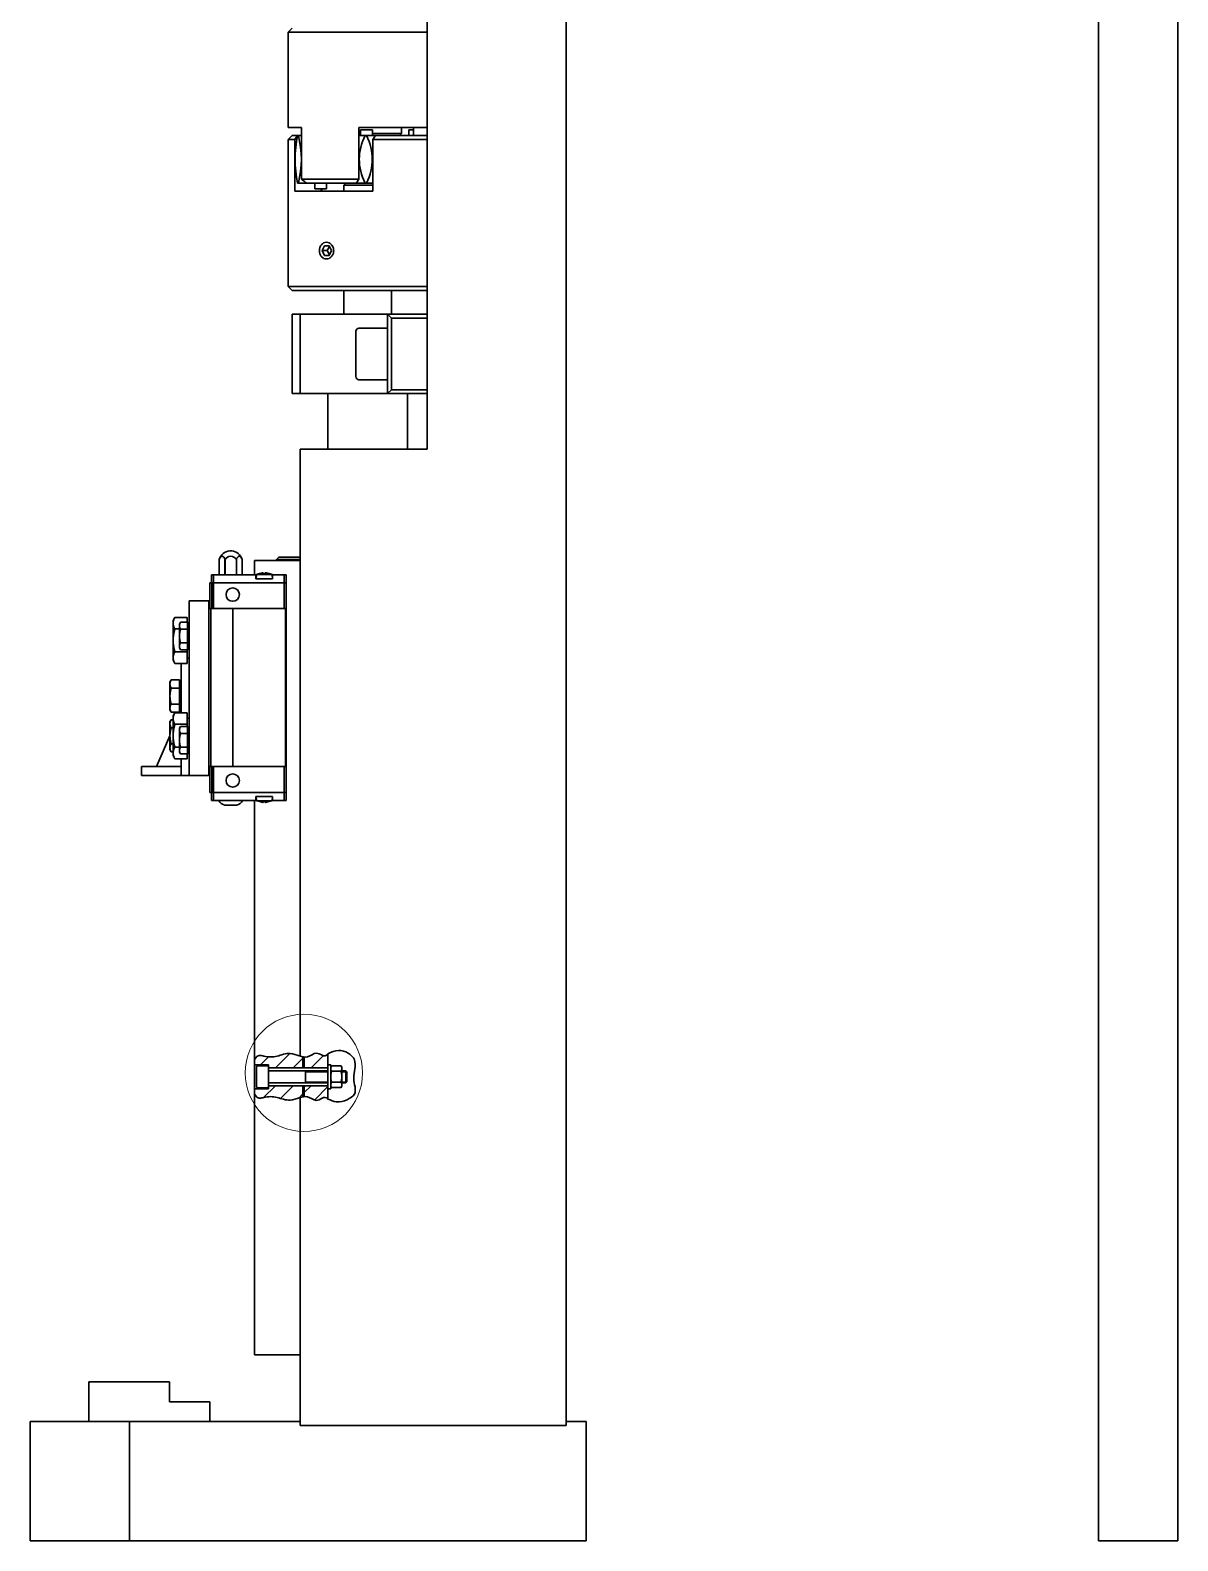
# Model space of a CAD drawing. Header units: millimetres. Extents: x 587 to 10361, y -8386 to 1488.
# Drawn here: x 1564.2 to 1853.3, y 80.5 to 460.8 of the extents above; entities that cross this region are included whole.
import ezdxf

# ---------------------------------------------------------------- set-up
doc = ezdxf.new("R2010")
doc.units = ezdxf.units.MM
for name, color, linetype, lineweight in [('Cienka', 30, 'Continuous', 0), ('Gruba', 7, 'Continuous', 30), ('Kreskowanie', 10, 'Continuous', 0), ('Przekrój', 50, 'Continuous', 15)]:
    doc.layers.add(name, color=color, linetype=linetype, lineweight=lineweight)
pattern_1 = [(45, (-325.0408, 228.6643), (-2.245064, 2.245064), [])]

msp = doc.modelspace()

# ---------------------------------------------------------------- hatches: boundary and pattern name
at = {"layer": 'Kreskowanie'}
h = msp.add_hatch(dxfattribs=at)
h.set_pattern_fill('ANSI31', color=256)
h.set_pattern_definition(pattern_1)
edge = h.paths.add_edge_path()
edge.add_spline(control_points=[(1632.923, 202.325), (1632.694, 202.37), (1632.46, 202.435), (1632.223, 202.509)], knot_values=[7.9043664, 7.9043664, 7.9043664, 7.9043664, 8.6303914, 8.6303914, 8.6303914, 8.6303914], degree=3, periodic=0)
edge.add_spline(control_points=[(1632.223, 202.509), (1631.417, 202.761), (1629.456, 203.583), (1626.223, 202.234), (1623.362, 202.193), (1621.483, 203.035), (1620.723, 201.622)], knot_values=[8.6303914, 8.6303914, 8.6303914, 8.6303914, 11.1027912, 14.3731427, 17.9452688, 20.6494931, 20.6494931, 20.6494931, 20.6494931], degree=3, periodic=0)
edge.add_line((1620.723, 201.622), (1620.723, 200.289))
edge.add_line((1620.723, 200.289), (1624.223, 200.289))
edge.add_line((1624.223, 200.289), (1624.223, 199.545))
edge.add_line((1624.223, 199.545), (1632.923, 199.545))
edge.add_line((1632.923, 199.545), (1632.923, 200.289))
edge.add_line((1632.923, 200.289), (1632.923, 202.325))
edge = h.paths.add_edge_path()
edge.add_spline(control_points=[(1639.223, 203.092), (1638.257, 201.8), (1636.639, 204.279), (1634.624, 202.265), (1633.524, 202.241), (1633.223, 202.276)], knot_values=[0, 0, 0, 0, 3.953852, 6.6203896, 7.585568, 7.585568, 7.585568, 7.585568], degree=3, periodic=0)
edge.add_line((1633.223, 202.276), (1633.223, 199.545))
edge.add_line((1633.223, 199.545), (1637.223, 199.545))
edge.add_line((1637.223, 199.545), (1639.223, 199.545))
edge.add_line((1639.223, 199.545), (1639.223, 203.092))
h = msp.add_hatch(dxfattribs=at)
h.set_pattern_fill('ANSI31', color=256)
h.set_pattern_definition(pattern_1)
edge = h.paths.add_edge_path()
edge.add_line((1632.923, 195.033), (1624.223, 195.033))
edge.add_line((1624.223, 195.033), (1624.223, 194.289))
edge.add_line((1624.223, 194.289), (1620.723, 194.289))
edge.add_line((1620.723, 194.289), (1620.723, 192.956))
edge.add_spline(control_points=[(1620.723, 192.956), (1621.483, 191.543), (1623.362, 192.385), (1626.223, 192.344), (1629.456, 190.995), (1631.417, 191.818), (1632.223, 192.069)], knot_values=[8.6303914, 8.6303914, 8.6303914, 8.6303914, 11.3346156, 14.9067418, 18.1770933, 20.6494931, 20.6494931, 20.6494931, 20.6494931], degree=3, periodic=0)
edge.add_spline(control_points=[(1632.223, 192.069), (1632.46, 192.143), (1632.694, 192.208), (1632.923, 192.254)], knot_values=[7.9043664, 7.9043664, 7.9043664, 7.9043664, 8.6303914, 8.6303914, 8.6303914, 8.6303914], degree=3, periodic=0)
edge.add_line((1632.923, 192.254), (1632.923, 195.033))
edge = h.paths.add_edge_path()
edge.add_line((1639.223, 195.033), (1637.223, 195.033))
edge.add_line((1637.223, 195.033), (1633.223, 195.033))
edge.add_line((1633.223, 195.033), (1633.223, 192.302))
edge.add_spline(control_points=[(1633.223, 192.302), (1633.524, 192.337), (1634.624, 192.313), (1636.639, 190.299), (1638.257, 192.778), (1639.223, 191.699)], knot_values=[0, 0, 0, 0, 0.9651784, 3.6317161, 7.585568, 7.585568, 7.585568, 7.585568], degree=3, periodic=0)
edge.add_line((1639.223, 191.699), (1639.223, 195.033))

# ---------------------------------------------------------------- linework, layer by layer
at = {"layer": 'Cienka'}
for p, q in [((1639.223, 198.488), (1633.578, 198.488)), ((1642.715, 198.488), (1643.94, 198.488)), ((1639.223, 196.062), (1633.578, 196.062)), ((1642.715, 196.062), (1643.94, 196.058))]:
    msp.add_line(p, q, dxfattribs=at)
at = {"layer": 'Gruba'}
for p, q in [((1664.223, 519.289), (1664.223, 355.289)), ((1699.223, 519.289), (1699.223, 109.473)), ((1833.25, 499.289), (1833.25, 80.473)), ((1853.25, 499.289), (1853.25, 80.473)), ((1630.223, 461.289), (1629.223, 460.289)), ((1664.223, 460.289), (1629.223, 460.289)), ((1629.223, 436.289), (1629.223, 460.289)), ((1632.584, 436.289), (1629.223, 436.289)), ((1630.223, 434.289), (1629.223, 433.289)), ((1630.223, 434.289), (1631.544, 434.289)), ((1631.544, 434.289), (1631.579, 434.289)), ((1631.579, 434.289), (1631.755, 434.289)), ((1632.584, 434.289), (1631.755, 434.289)), ((1632.584, 436.289), (1632.584, 423.289)), ((1646.972, 423.289), (1646.972, 436.289)), ((1664.223, 436.289), (1646.972, 436.289)), ((1646.972, 434.789), (1647.398, 434.789)), ((1648.557, 434.289), (1646.972, 434.289)), ((1650.398, 435.689), (1647.398, 435.689)), ((1647.398, 435.689), (1647.398, 434.289)), ((1648.557, 434.289), (1648.924, 434.289)), ((1651.124, 434.289), (1648.924, 434.289)), ((1650.398, 435.689), (1650.398, 434.289)), ((1650.398, 434.789), (1657.723, 434.789)), ((1651.125, 434.289), (1651.124, 434.289)), ((1651.125, 434.289), (1664.091, 434.289)), ((1657.223, 434.289), (1657.723, 434.789)), ((1657.723, 436.289), (1657.723, 434.789)), ((1660.782, 435.689), (1659.574, 435.689)), ((1659.574, 435.689), (1659.574, 434.289)), ((1660.782, 434.289), (1660.782, 436.289)), ((1664.223, 434.289), (1664.091, 434.289)), ((1629.223, 433.289), (1630.887, 433.289)), ((1629.223, 433.289), (1629.223, 396.289)), ((1630.887, 420.289), (1630.887, 433.289)), ((1650.513, 433.289), (1650.513, 420.289)), ((1650.513, 433.289), (1664.223, 433.289)), ((1631.579, 422.289), (1631.755, 422.289)), ((1633.803, 422.289), (1631.755, 422.289)), ((1646.972, 423.289), (1632.584, 423.289)), ((1646.411, 422.289), (1633.803, 422.289)), ((1635.873, 422.289), (1635.873, 420.889)), ((1638.873, 422.289), (1638.873, 420.889)), ((1643.723, 422.289), (1643.223, 421.789)), ((1646.411, 422.289), (1646.654, 422.289)), ((1648.557, 422.289), (1646.654, 422.289)), ((1648.557, 422.289), (1648.924, 422.289)), ((1650.513, 422.289), (1648.924, 422.289)), ((1630.887, 420.289), (1650.513, 420.289)), ((1638.873, 420.889), (1635.873, 420.889)), ((1637.523, 420.889), (1637.523, 420.289)), ((1637.665, 420.289), (1637.665, 420.889)), ((1650.513, 421.789), (1643.223, 421.789)), ((1643.223, 421.789), (1643.223, 420.289)), ((1637.729, 405.289), (1638.321, 406.489)), ((1638.321, 404.089), (1637.729, 405.289)), ((1639.031, 405.289), (1637.729, 405.289)), ((1638.321, 406.489), (1639.504, 406.489)), ((1639.504, 404.089), (1638.321, 404.089)), ((1639.031, 405.289), (1639.563, 406.368)), ((1639.563, 404.21), (1639.031, 405.289)), ((1639.504, 406.489), (1640.095, 405.289)), ((1640.095, 405.289), (1639.504, 404.089)), ((1629.223, 396.289), (1664.223, 396.289)), ((1630.223, 395.289), (1629.223, 396.289)), ((1630.223, 395.289), (1664.223, 395.289)), ((1643.223, 395.289), (1643.223, 389.289)), ((1655.223, 395.289), (1655.223, 389.289)), ((1630.223, 389.289), (1632.223, 389.289)), ((1630.223, 369.289), (1630.223, 389.289)), ((1632.223, 389.289), (1654.223, 389.289)), ((1632.223, 389.289), (1632.223, 369.289)), ((1655.223, 388.289), (1654.223, 389.289)), ((1654.223, 389.289), (1664.223, 389.289)), ((1654.223, 369.289), (1654.223, 389.289)), ((1664.223, 388.289), (1655.223, 388.289)), ((1655.223, 388.289), (1655.223, 370.289)), ((1646.223, 373.589), (1646.223, 384.989)), ((1647.023, 385.789), (1654.223, 385.789)), ((1647.023, 372.789), (1654.223, 372.789)), ((1632.223, 369.289), (1630.223, 369.289)), ((1632.223, 369.289), (1654.223, 369.289)), ((1639.223, 369.289), (1639.223, 355.289)), ((1654.223, 369.289), (1655.223, 370.289)), ((1664.223, 369.289), (1654.223, 369.289)), ((1655.223, 370.289), (1664.223, 370.289)), ((1659.223, 369.289), (1659.223, 355.289)), ((1664.223, 355.289), (1632.223, 355.289)), ((1632.223, 202.509), (1632.223, 355.289)), ((1611.841, 327.517), (1611.841, 327.517)), ((1611.841, 327.517), (1611.841, 323.686)), ((1611.841, 323.686), (1611.841, 327.517)), ((1613.289, 327.517), (1613.276, 327.517)), ((1613.276, 323.686), (1613.276, 327.517)), ((1613.289, 327.517), (1613.289, 323.686)), ((1614.473, 329.675), (1614.973, 329.675)), ((1616.171, 327.517), (1616.158, 327.517)), ((1616.158, 323.686), (1616.158, 327.517)), ((1616.171, 327.517), (1616.171, 323.686)), ((1617.606, 327.517), (1617.606, 327.517)), ((1617.606, 323.686), (1617.606, 327.517)), ((1617.606, 323.686), (1617.606, 327.517)), ((1620.75, 327.289), (1620.723, 327.289)), ((1620.723, 323.686), (1620.723, 327.289)), ((1620.75, 327.289), (1620.906, 327.289)), ((1622.01, 327.289), (1620.906, 327.289)), ((1622.01, 327.289), (1622.302, 327.289)), ((1623.945, 327.289), (1622.302, 327.289)), ((1623.945, 327.289), (1624.237, 327.289)), ((1625.341, 327.289), (1624.237, 327.289)), ((1625.341, 327.289), (1625.497, 327.289)), ((1626.029, 327.289), (1625.497, 327.289)), ((1626.242, 327.289), (1626.029, 327.289)), ((1626.851, 328.157), (1626.238, 327.543)), ((1632.223, 327.543), (1626.238, 327.543)), ((1626.238, 327.289), (1626.238, 327.543)), ((1628.399, 327.289), (1626.242, 327.289)), ((1626.851, 328.157), (1632.223, 328.157)), ((1628.611, 327.289), (1628.399, 327.289)), ((1630.377, 327.289), (1628.611, 327.289)), ((1630.377, 327.289), (1630.731, 327.289)), ((1632.223, 327.289), (1630.731, 327.289)), ((1610.423, 323.686), (1609.923, 323.686)), ((1609.923, 321.686), (1609.923, 323.686)), ((1621.073, 323.686), (1610.423, 323.686)), ((1610.423, 321.686), (1610.423, 323.686)), ((1621.073, 323.686), (1621.211, 323.686)), ((1621.073, 322.686), (1621.073, 323.686)), ((1621.22, 323.786), (1621.123, 322.686)), ((1621.973, 323.978), (1621.22, 323.786)), ((1621.22, 323.786), (1625.127, 323.786)), ((1621.973, 323.972), (1621.973, 323.978)), ((1622.933, 323.972), (1622.933, 324.199)), ((1623.413, 324.199), (1623.413, 323.972)), ((1624.373, 323.978), (1624.373, 323.972)), ((1624.373, 323.978), (1625.127, 323.786)), ((1625.127, 323.786), (1625.223, 322.686)), ((1625.136, 323.686), (1625.273, 323.686)), ((1625.273, 323.686), (1625.273, 322.686)), ((1628.223, 323.686), (1625.273, 323.686)), ((1628.723, 323.686), (1628.223, 323.686)), ((1628.223, 321.686), (1628.223, 323.686)), ((1628.723, 321.686), (1628.723, 323.686)), ((1609.923, 321.686), (1609.433, 321.686)), ((1609.433, 315.186), (1609.433, 321.686)), ((1610.423, 321.686), (1609.923, 321.686)), ((1609.928, 315.186), (1609.928, 321.686)), ((1628.223, 321.686), (1610.423, 321.686)), ((1610.428, 315.186), (1610.428, 321.686)), ((1625.273, 322.686), (1621.073, 322.686)), ((1628.218, 315.186), (1628.218, 321.686)), ((1628.723, 321.686), (1628.223, 321.686)), ((1628.718, 315.186), (1628.718, 321.686)), ((1609.223, 317.157), (1604.223, 317.157)), ((1604.223, 317.157), (1604.223, 273.157)), ((1609.223, 273.157), (1609.223, 317.157)), ((1600.223, 312.157), (1600.669, 312.928)), ((1600.223, 312.157), (1600.223, 311.485)), ((1603.723, 312.93), (1600.67, 312.93)), ((1603.723, 312.93), (1603.723, 311.75)), ((1609.723, 315.186), (1609.223, 315.186)), ((1609.223, 275.386), (1609.223, 315.186)), ((1609.723, 315.186), (1615.223, 315.186)), ((1609.723, 275.386), (1609.723, 315.186)), ((1615.223, 315.186), (1615.223, 275.386)), ((1615.223, 315.186), (1628.523, 315.186)), ((1628.723, 315.186), (1628.523, 315.186)), ((1628.523, 315.186), (1628.523, 275.386)), ((1628.723, 275.386), (1628.723, 315.186)), ((1600.223, 311.485), (1600.223, 307.153)), ((1601.823, 310.04), (1600.67, 310.04)), ((1601.823, 311.286), (1602.09, 311.748)), ((1601.823, 311.286), (1601.823, 310.883)), ((1601.823, 310.883), (1601.823, 308.283)), ((1601.823, 308.283), (1601.823, 305.686)), ((1603.823, 311.75), (1602.091, 311.75)), ((1603.823, 310.015), (1602.091, 310.015)), ((1603.823, 311.75), (1603.823, 310.015)), ((1603.823, 311.597), (1604.223, 311.597)), ((1603.823, 310.821), (1604.223, 310.821)), ((1603.823, 310.015), (1603.823, 306.551)), ((1600.223, 307.153), (1600.223, 302.825)), ((1603.723, 304.266), (1600.67, 304.266)), ((1601.823, 305.686), (1601.823, 305.286)), ((1601.823, 305.286), (1602.09, 304.823)), ((1603.823, 306.551), (1602.091, 306.551)), ((1603.823, 304.821), (1602.091, 304.821)), ((1603.723, 304.821), (1603.723, 304.266)), ((1603.723, 304.266), (1603.723, 301.383)), ((1603.823, 306.551), (1603.823, 304.821)), ((1603.823, 305.751), (1604.223, 305.751)), ((1600.223, 302.825), (1600.223, 302.157)), ((1600.223, 302.157), (1600.669, 301.386)), ((1603.723, 301.383), (1600.67, 301.383)), ((1602.223, 288.93), (1602.223, 301.383)), ((1603.723, 302.717), (1604.223, 302.717)), ((1599.423, 296.657), (1599.735, 297.196)), ((1599.423, 296.657), (1599.423, 296.186)), ((1601.823, 297.198), (1599.736, 297.198)), ((1601.823, 297.198), (1601.823, 295.175)), ((1599.423, 296.186), (1599.423, 293.154)), ((1599.423, 293.154), (1599.423, 290.124)), ((1601.823, 295.175), (1599.736, 295.175)), ((1601.823, 296.097), (1602.223, 296.097)), ((1601.823, 295.175), (1601.823, 291.133)), ((1599.423, 290.124), (1599.423, 289.657)), ((1599.423, 289.657), (1599.735, 289.117)), ((1601.823, 291.133), (1599.736, 291.133)), ((1601.823, 289.115), (1599.736, 289.115)), ((1601.823, 291.133), (1601.823, 289.115)), ((1601.823, 290.217), (1602.223, 290.217)), ((1602.223, 289.451), (1601.992, 288.93)), ((1599.423, 286.657), (1599.735, 287.196)), ((1599.423, 286.657), (1599.423, 286.186)), ((1599.423, 286.186), (1599.423, 283.154)), ((1600.223, 287.198), (1599.736, 287.198)), ((1600.223, 288.157), (1600.669, 288.928)), ((1600.223, 288.157), (1600.223, 287.485)), ((1600.223, 287.485), (1600.223, 283.153)), ((1603.723, 288.93), (1600.67, 288.93)), ((1603.723, 286.04), (1600.67, 286.04)), ((1601.823, 285.028), (1602.09, 285.49)), ((1603.823, 285.492), (1602.091, 285.492)), ((1603.723, 288.93), (1603.723, 286.04)), ((1603.723, 287.597), (1604.223, 287.597)), ((1603.723, 286.04), (1603.723, 285.492)), ((1603.823, 285.492), (1603.823, 283.757)), ((1599.423, 283.152), (1596, 275.451)), ((1599.423, 283.154), (1599.423, 280.124)), ((1600.223, 285.175), (1599.736, 285.175)), ((1600.223, 283.153), (1600.223, 278.825)), ((1601.823, 285.028), (1601.823, 284.625)), ((1601.823, 284.625), (1601.823, 282.025)), ((1601.823, 282.025), (1601.823, 279.428)), ((1603.823, 283.757), (1602.091, 283.757)), ((1603.823, 284.563), (1604.223, 284.563)), ((1603.823, 283.757), (1603.823, 280.293)), ((1599.423, 280.124), (1599.423, 279.657)), ((1599.423, 279.657), (1599.735, 279.117)), ((1600.223, 281.133), (1599.736, 281.133)), ((1600.223, 279.115), (1599.736, 279.115)), ((1600.223, 278.825), (1600.223, 278.157)), ((1600.223, 278.157), (1600.669, 277.386)), ((1601.823, 280.266), (1600.67, 280.266)), ((1601.823, 279.428), (1601.823, 279.028)), ((1601.823, 279.028), (1602.09, 278.565)), ((1603.823, 280.293), (1602.091, 280.293)), ((1603.823, 278.563), (1602.091, 278.563)), ((1603.723, 278.563), (1603.723, 277.383)), ((1603.823, 280.293), (1603.823, 278.563)), ((1603.823, 279.493), (1604.223, 279.493)), ((1603.823, 278.717), (1604.223, 278.717)), ((1602.223, 275.451), (1592.223, 275.451)), ((1592.223, 273.157), (1592.223, 275.451)), ((1603.723, 277.383), (1600.67, 277.383)), ((1602.223, 273.157), (1602.223, 277.383)), ((1609.723, 275.386), (1609.223, 275.386)), ((1609.433, 275.386), (1609.433, 268.886)), ((1615.223, 275.386), (1609.723, 275.386)), ((1609.928, 275.386), (1609.928, 268.886)), ((1610.428, 275.386), (1610.428, 268.886)), ((1628.523, 275.386), (1615.223, 275.386)), ((1628.218, 275.386), (1628.218, 268.886)), ((1628.723, 275.386), (1628.523, 275.386)), ((1628.718, 275.386), (1628.718, 268.886)), ((1602.223, 273.157), (1592.223, 273.157)), ((1604.223, 273.157), (1602.223, 273.157)), ((1604.223, 273.157), (1609.223, 273.157)), ((1609.433, 268.886), (1609.923, 268.886)), ((1609.923, 268.886), (1610.423, 268.886)), ((1609.923, 268.886), (1609.923, 266.886)), ((1609.923, 266.886), (1610.423, 266.886)), ((1610.423, 268.886), (1628.223, 268.886)), ((1610.423, 268.886), (1610.423, 266.886)), ((1610.423, 266.886), (1621.073, 266.886)), ((1620.723, 127.289), (1620.723, 266.886)), ((1621.073, 266.886), (1621.073, 267.886)), ((1621.073, 267.886), (1625.273, 267.886)), ((1621.211, 266.886), (1621.073, 266.886)), ((1621.22, 266.786), (1621.123, 267.886)), ((1625.127, 266.786), (1621.22, 266.786)), ((1621.973, 266.593), (1621.22, 266.786)), ((1621.973, 266.593), (1621.973, 266.599)), ((1622.933, 266.372), (1622.933, 266.599)), ((1623.413, 266.599), (1623.413, 266.372)), ((1624.373, 266.593), (1625.127, 266.786)), ((1624.373, 266.599), (1624.373, 266.593)), ((1625.127, 266.786), (1625.223, 267.886)), ((1625.273, 266.886), (1625.136, 266.886)), ((1625.273, 267.886), (1625.273, 266.886)), ((1625.273, 266.886), (1628.223, 266.886)), ((1628.223, 268.886), (1628.723, 268.886)), ((1628.223, 268.886), (1628.223, 266.886)), ((1628.223, 266.886), (1628.723, 266.886)), ((1628.723, 268.886), (1628.723, 266.886)), ((1632.923, 200.289), (1632.923, 202.325)), ((1633.223, 199.545), (1633.223, 202.276)), ((1639.223, 191.699), (1639.223, 203.092)), ((1620.723, 197.289), (1620.723, 200.289)), ((1620.723, 200.289), (1624.223, 200.289)), ((1620.723, 200.289), (1624.223, 200.289)), ((1620.723, 197.289), (1620.723, 199.289)), ((1621.223, 194.839), (1621.223, 199.739)), ((1621.523, 200.039), (1624.223, 200.039)), ((1624.223, 200.289), (1624.223, 194.289)), ((1624.223, 194.539), (1624.223, 200.039)), ((1637.223, 199.545), (1624.223, 199.545)), ((1624.323, 198.789), (1628.917, 198.789)), ((1628.917, 198.789), (1637.223, 198.795)), ((1632.923, 200.289), (1632.923, 199.545)), ((1632.923, 199.545), (1633.223, 199.545)), ((1633.578, 198.792), (1633.578, 195.789)), ((1637.223, 199.545), (1639.223, 199.545)), ((1637.223, 198.795), (1639.223, 198.796)), ((1639.223, 200.319), (1639.913, 200.319)), ((1639.913, 200.319), (1639.913, 194.285)), ((1639.913, 199.673), (1640.125, 200.04)), ((1642.503, 200.04), (1640.125, 200.04)), ((1642.503, 198.671), (1640.125, 198.671)), ((1642.715, 199.673), (1642.503, 200.04)), ((1642.715, 199.355), (1642.715, 199.673)), ((1642.715, 197.302), (1642.715, 199.355)), ((1642.715, 198.811), (1643.676, 198.811)), ((1643.676, 195.794), (1643.676, 198.811)), ((1643.94, 198.547), (1643.676, 198.811)), ((1643.94, 198.547), (1643.94, 196.058)), ((1624.223, 194.289), (1620.723, 194.289)), ((1621.523, 194.539), (1624.223, 194.539)), ((1637.223, 195.033), (1624.223, 195.033)), ((1624.323, 195.789), (1628.917, 195.789)), ((1628.917, 195.789), (1637.223, 195.789)), ((1632.923, 195.033), (1632.923, 192.254)), ((1632.923, 195.033), (1633.223, 195.033)), ((1633.223, 195.033), (1633.223, 192.302)), ((1637.223, 195.789), (1639.223, 195.789)), ((1637.223, 195.033), (1639.223, 195.033)), ((1639.223, 194.285), (1639.913, 194.285)), ((1639.913, 194.932), (1640.125, 194.565)), ((1642.503, 195.934), (1640.125, 195.934)), ((1642.503, 194.565), (1640.125, 194.565)), ((1642.715, 194.932), (1642.503, 194.565)), ((1642.715, 195.25), (1642.715, 197.302)), ((1642.715, 195.794), (1643.676, 195.794)), ((1642.715, 194.932), (1642.715, 195.25)), ((1643.94, 196.058), (1643.676, 195.794)), ((1632.223, 109.473), (1632.223, 192.069)), ((1620.723, 127.289), (1620.75, 127.289)), ((1620.906, 127.289), (1620.75, 127.289)), ((1622.01, 127.289), (1620.906, 127.289)), ((1622.302, 127.289), (1622.01, 127.289)), ((1622.302, 127.289), (1623.945, 127.289)), ((1624.237, 127.289), (1623.945, 127.289)), ((1625.341, 127.289), (1624.237, 127.289)), ((1625.497, 127.289), (1625.341, 127.289)), ((1625.497, 127.289), (1626.029, 127.289)), ((1626.242, 127.289), (1626.029, 127.289)), ((1626.242, 127.289), (1628.399, 127.289)), ((1628.611, 127.289), (1628.399, 127.289)), ((1628.611, 127.289), (1630.377, 127.289)), ((1630.731, 127.289), (1630.377, 127.289)), ((1630.731, 127.289), (1632.223, 127.289)), ((1632.223, 127.289), (1632.223, 126.289)), ((1599.291, 120.473), (1578.964, 120.473)), ((1578.964, 110.473), (1578.964, 120.473)), ((1599.291, 115.473), (1599.291, 120.473)), ((1599.291, 115.473), (1609.483, 115.473)), ((1609.483, 110.473), (1609.483, 115.473)), ((1589.223, 110.473), (1564.223, 110.473)), ((1564.223, 80.473), (1564.223, 110.473)), ((1589.223, 110.473), (1632.223, 110.473)), ((1589.223, 80.473), (1589.223, 110.473)), ((1632.223, 109.473), (1632.223, 110.473)), ((1699.223, 110.473), (1704.223, 110.473)), ((1699.223, 110.473), (1699.223, 109.473)), ((1704.223, 80.473), (1704.223, 110.473)), ((1632.223, 109.473), (1699.223, 109.473)), ((1699.223, 109.473), (1632.223, 109.473)), ((1589.223, 80.473), (1564.223, 80.473)), ((1589.223, 80.473), (1704.223, 80.473)), ((1833.25, 80.473), (1835.25, 80.473)), ((1851.25, 80.473), (1835.25, 80.473)), ((1851.25, 80.473), (1853.25, 80.473))]:
    msp.add_line(p, q, dxfattribs=at)
for centre in [(1615.223, 318.686), (1615.223, 271.886)]:
    msp.add_circle(centre, 1.675, dxfattribs=at)
for centre, radius, start, end in [((1647.023, 384.989), 0.8, 90, 180), ((1647.023, 373.589), 0.8, 180, 270), ((1614.723, 326.686), 3, 94.78019, 163.9112), ((1614.723, 326.686), 1.658, 30.08879, 149.91121), ((1614.723, 326.686), 3, 16.0888, 85.21981), ((1613.553, 267.666), 1.98, 203.19984, 262.0639), ((1615.893, 267.666), 1.98, 277.9361, 336.80016), ((1621.523, 199.739), 0.3, 90, 180), ((1624.323, 198.889), 0.1, 180, 270), ((1621.523, 194.839), 0.3, 180, 270), ((1624.323, 195.689), 0.1, 90, 180)]:
    msp.add_arc(centre, radius, start, end, dxfattribs=at)
for centre in [(1612.558, 326.686), (1616.889, 326.686)]:
    msp.add_ellipse(centre, major_axis=(0, 1.658), ratio=0.5, start_param=5.2375374, end_param=7.3288333, dxfattribs=at)
for points in [[(1631.579, 434.289), (1630.724, 430.289), (1630.724, 426.289), (1631.579, 422.289)], [(1631.544, 434.289), (1631.31, 433.95), (1631.09, 433.616), (1630.887, 433.289)], [(1631.755, 434.289), (1632.768, 430.289), (1632.768, 426.289), (1631.755, 422.289)], [(1648.557, 434.289), (1646.61, 430.289), (1646.61, 426.289), (1648.557, 422.289)], [(1648.924, 434.289), (1650.876, 430.289), (1650.876, 426.289), (1648.924, 422.289)], [(1651.125, 434.289), (1650.94, 433.95), (1650.735, 433.617), (1650.513, 433.289)], [(1651.124, 434.289), (1651.124, 434.288), (1651.124, 434.288), (1651.124, 434.287)], [(1664.091, 434.289), (1664.135, 434.252), (1664.179, 434.215), (1664.224, 434.177)], [(1632.584, 423.289), (1632.992, 422.962), (1633.398, 422.628), (1633.803, 422.289)], [(1646.411, 422.289), (1646.579, 422.628), (1646.767, 422.961), (1646.972, 423.289)], [(1646.654, 422.289), (1646.619, 422.38), (1646.585, 422.471), (1646.551, 422.563)]]:
    msp.add_open_spline(points, degree=3, dxfattribs=at)
for points, knots in [([(1638.808, 407.389), (1639.034, 407.389), (1639.277, 407.336), (1639.729, 407.122), (1639.938, 406.96), (1640.271, 406.588), (1640.417, 406.352), (1640.61, 405.834), (1640.659, 405.553), (1640.659, 405.025), (1640.61, 404.744), (1640.417, 404.226), (1640.271, 403.99), (1639.938, 403.618), (1639.729, 403.456), (1639.277, 403.242), (1639.034, 403.189), (1638.583, 403.189), (1638.346, 403.242), (1637.915, 403.456), (1637.721, 403.618), (1637.417, 403.99), (1637.287, 404.226), (1637.115, 404.744), (1637.073, 405.025), (1637.073, 405.289)], [-0.95000233, -0.95000233, -0.95000233, -0.95000233, -0.87083564, -0.87083564, -0.79166894, -0.79166894, -0.71250191, -0.71250191, -0.63333489, -0.63333489, -0.55416786, -0.55416786, -0.47500084, -0.47500084, -0.39583414, -0.39583414, -0.31666744, -0.31666744, -0.23750075, -0.23750075, -0.15833405, -0.15833405, -0.07916703, -0.07916703, 0, 0, 0, 0]), ([(1637.073, 405.289), (1637.073, 405.553), (1637.115, 405.834), (1637.287, 406.352), (1637.417, 406.588), (1637.721, 406.96), (1637.915, 407.122), (1638.346, 407.336), (1638.583, 407.389), (1638.808, 407.389)], [0, 0, 0, 0, 0.07916703, 0.07916703, 0.15833405, 0.15833405, 0.23750075, 0.23750075, 0.31666744, 0.31666744, 0.31666744, 0.31666744]), ([(1613.28, 265.705), (1613.403, 265.687), (1613.527, 265.687), (1613.641, 265.687), (1613.755, 265.687), (1613.878, 265.687), (1614.002, 265.705)], [-0.06841028, -0.06841028, -0.06841028, -0.06841028, 0, 0, 0, 0.06841028, 0.06841028, 0.06841028, 0.06841028]), ([(1615.445, 265.705), (1615.198, 265.687), (1614.951, 265.687), (1614.723, 265.687), (1614.495, 265.687), (1614.249, 265.687), (1614.002, 265.705)], [-0.06841028, -0.06841028, -0.06841028, -0.06841028, 0, 0, 0, 0.06841028, 0.06841028, 0.06841028, 0.06841028]), ([(1615.445, 265.705), (1615.569, 265.687), (1615.692, 265.687), (1615.806, 265.687), (1615.92, 265.687), (1616.043, 265.687), (1616.167, 265.705)], [1.43001983, 1.43001983, 1.43001983, 1.43001983, 1.49843011, 1.49843011, 1.49843011, 1.5668404, 1.5668404, 1.5668404, 1.5668404]), ([(1639.223, 203.092), (1638.257, 201.8), (1636.639, 204.279), (1633.69, 201.331), (1630.154, 203.875), (1626.223, 202.234), (1623.362, 202.193), (1621.483, 203.035), (1620.723, 201.622)], [0, 0, 0, 0, 3.953852, 6.6203896, 11.1027912, 14.3731427, 17.9452688, 20.6494931, 20.6494931, 20.6494931, 20.6494931]), ([(1639.223, 191.699), (1638.257, 192.778), (1636.639, 190.299), (1633.69, 193.247), (1630.154, 190.703), (1626.223, 192.344), (1623.362, 192.385), (1621.483, 191.543), (1620.723, 192.956)], [0, 0, 0, 0, 3.953852, 6.6203896, 11.1027912, 14.3731427, 17.9452688, 20.6494931, 20.6494931, 20.6494931, 20.6494931])]:
    msp.add_open_spline(points, degree=3, knots=knots, dxfattribs=at)
for points, weights in [([(1622.933, 324.199), (1622.725, 324.161), (1621.973, 323.972)], [3.78619236563, 3.01837084053, 1.49871252887]), ([(1622.933, 323.972), (1623.173, 323.984), (1623.413, 323.972)], [4.20309258275, 4.28633021938, 4.20309258275]), ([(1624.373, 323.972), (1623.622, 324.161), (1623.413, 324.199)], [1.49871252887, 3.01837084053, 3.78619236563]), ([(1600.67, 312.93), (1600.223, 312.156), (1600.223, 311.485)], [1, 1.0379548493, 1]), ([(1600.669, 312.928), (1600.669, 312.929), (1600.67, 312.93)], [1.00011739259, 1.00005878735, 1]), ([(1600.223, 311.485), (1600.223, 310.814), (1600.67, 310.04)], [1, 1.0379548493, 1]), ([(1600.67, 310.04), (1600.223, 308.493), (1600.223, 307.153)], [1, 1.0379548493, 1]), ([(1602.091, 311.75), (1601.823, 311.285), (1601.823, 310.883)], [1, 1.0379548493, 1]), ([(1601.823, 310.883), (1601.823, 310.48), (1602.091, 310.015)], [1, 1.0379548493, 1]), ([(1602.091, 310.015), (1601.823, 309.087), (1601.823, 308.283)], [1, 1.0379548493, 1]), ([(1601.823, 308.283), (1601.823, 307.48), (1602.091, 306.551)], [1, 1.0379548493, 1]), ([(1602.09, 311.748), (1602.091, 311.749), (1602.091, 311.75)], [1.00011739259, 1.00005878735, 1]), ([(1600.223, 307.153), (1600.223, 305.813), (1600.67, 304.266)], [1, 1.0379548493, 1]), ([(1600.67, 304.266), (1600.223, 303.494), (1600.223, 302.825)], [1, 1.0379548493, 1]), ([(1602.091, 306.551), (1601.823, 306.088), (1601.823, 305.686)], [1, 1.0379548493, 1]), ([(1601.823, 305.686), (1601.823, 305.285), (1602.091, 304.821)], [1, 1.0379548493, 1]), ([(1600.223, 302.825), (1600.223, 302.156), (1600.67, 301.383)], [1, 1.0379548493, 1]), ([(1599.736, 297.198), (1599.423, 296.656), (1599.423, 296.186)], [1, 1.0379548493, 1]), ([(1599.735, 297.196), (1599.735, 297.197), (1599.736, 297.198)], [1.00011739259, 1.00005878735, 1]), ([(1599.423, 296.186), (1599.423, 295.717), (1599.736, 295.175)], [1, 1.0379548493, 1]), ([(1599.736, 295.175), (1599.423, 294.092), (1599.423, 293.154)], [1, 1.0379548493, 1]), ([(1599.423, 293.154), (1599.423, 292.216), (1599.736, 291.133)], [1, 1.0379548493, 1]), ([(1599.736, 291.133), (1599.423, 290.593), (1599.423, 290.124)], [1, 1.0379548493, 1]), ([(1599.423, 290.124), (1599.423, 289.656), (1599.736, 289.115)], [1, 1.0379548493, 1]), ([(1599.736, 287.198), (1599.423, 286.656), (1599.423, 286.186)], [1, 1.0379548493, 1]), ([(1599.423, 286.186), (1599.423, 285.717), (1599.736, 285.175)], [1, 1.0379548493, 1]), ([(1599.735, 287.196), (1599.735, 287.197), (1599.736, 287.198)], [1.00011739259, 1.00005878735, 1]), ([(1600.67, 288.93), (1600.223, 288.156), (1600.223, 287.485)], [1, 1.0379548493, 1]), ([(1600.223, 287.485), (1600.223, 286.814), (1600.67, 286.04)], [1, 1.0379548493, 1]), ([(1600.67, 286.04), (1600.223, 284.493), (1600.223, 283.153)], [1, 1.0379548493, 1]), ([(1600.669, 288.928), (1600.669, 288.929), (1600.67, 288.93)], [1.00011739259, 1.00005878735, 1]), ([(1602.091, 285.492), (1601.823, 285.027), (1601.823, 284.625)], [1, 1.0379548493, 1]), ([(1602.09, 285.49), (1602.091, 285.491), (1602.091, 285.492)], [1.00011739259, 1.00005878735, 1]), ([(1599.736, 285.175), (1599.423, 284.092), (1599.423, 283.154)], [1, 1.0379548493, 1]), ([(1599.423, 283.154), (1599.423, 282.216), (1599.736, 281.133)], [1, 1.0379548493, 1]), ([(1600.223, 283.153), (1600.223, 281.813), (1600.67, 280.266)], [1, 1.0379548493, 1]), ([(1601.823, 284.625), (1601.823, 284.222), (1602.091, 283.757)], [1, 1.0379548493, 1]), ([(1602.091, 283.757), (1601.823, 282.829), (1601.823, 282.025)], [1, 1.0379548493, 1]), ([(1601.823, 282.025), (1601.823, 281.222), (1602.091, 280.293)], [1, 1.0379548493, 1]), ([(1599.736, 281.133), (1599.423, 280.593), (1599.423, 280.124)], [1, 1.0379548493, 1]), ([(1599.423, 280.124), (1599.423, 279.656), (1599.736, 279.115)], [1, 1.0379548493, 1]), ([(1600.67, 280.266), (1600.223, 279.494), (1600.223, 278.825)], [1, 1.0379548493, 1]), ([(1600.223, 278.825), (1600.223, 278.156), (1600.67, 277.383)], [1, 1.0379548493, 1]), ([(1602.091, 280.293), (1601.823, 279.83), (1601.823, 279.428)], [1, 1.0379548493, 1]), ([(1601.823, 279.428), (1601.823, 279.027), (1602.091, 278.563)], [1, 1.0379548493, 1]), ([(1621.973, 266.599), (1622.725, 266.41), (1622.933, 266.372)], [1.49871252887, 3.01837084053, 3.78619236563]), ([(1622.933, 266.599), (1623.173, 266.587), (1623.413, 266.599)], [4.20309258275, 4.28633021938, 4.20309258275]), ([(1623.413, 266.372), (1623.622, 266.41), (1624.373, 266.599)], [3.78619236563, 3.01837084053, 1.49871252887]), ([(1640.125, 200.04), (1639.913, 199.673), (1639.913, 199.355)], [1, 1.0379548493, 1]), ([(1639.913, 199.355), (1639.913, 199.038), (1640.125, 198.671)], [1, 1.0379548493, 1]), ([(1640.125, 198.671), (1639.913, 197.938), (1639.913, 197.302)], [1, 1.0379548493, 1]), ([(1642.715, 199.355), (1642.715, 199.673), (1642.503, 200.04)], [1, 1.0379548493, 1]), ([(1642.503, 198.671), (1642.715, 199.038), (1642.715, 199.355)], [1, 1.0379548493, 1]), ([(1642.715, 197.302), (1642.715, 197.938), (1642.503, 198.671)], [1, 1.0379548493, 1]), ([(1639.913, 197.302), (1639.913, 196.667), (1640.125, 195.934)], [1, 1.0379548493, 1]), ([(1640.125, 195.934), (1639.913, 195.567), (1639.913, 195.25)], [1, 1.0379548493, 1]), ([(1639.913, 195.25), (1639.913, 194.932), (1640.125, 194.565)], [1, 1.0379548493, 1]), ([(1642.503, 195.934), (1642.715, 196.667), (1642.715, 197.302)], [1, 1.0379548493, 1]), ([(1642.715, 195.25), (1642.715, 195.567), (1642.503, 195.934)], [1, 1.0379548493, 1]), ([(1642.503, 194.565), (1642.715, 194.932), (1642.715, 195.25)], [1, 1.0379548493, 1])]:
    msp.add_rational_spline(points, weights, degree=2, dxfattribs=at)
msp.add_spline([(1639.223, 203.092), (1641.879, 203.932), (1645.875, 201.536), (1645.707, 196.87), (1645.875, 192.918), (1644.025, 191.531), (1641.333, 190.984), (1639.223, 191.699)], degree=3, dxfattribs=at)
at = {"layer": 'Przekrój'}
msp.add_circle((1633.156, 198.282), 14.767, dxfattribs=at)

doc.saveas('drawing.dxf')
